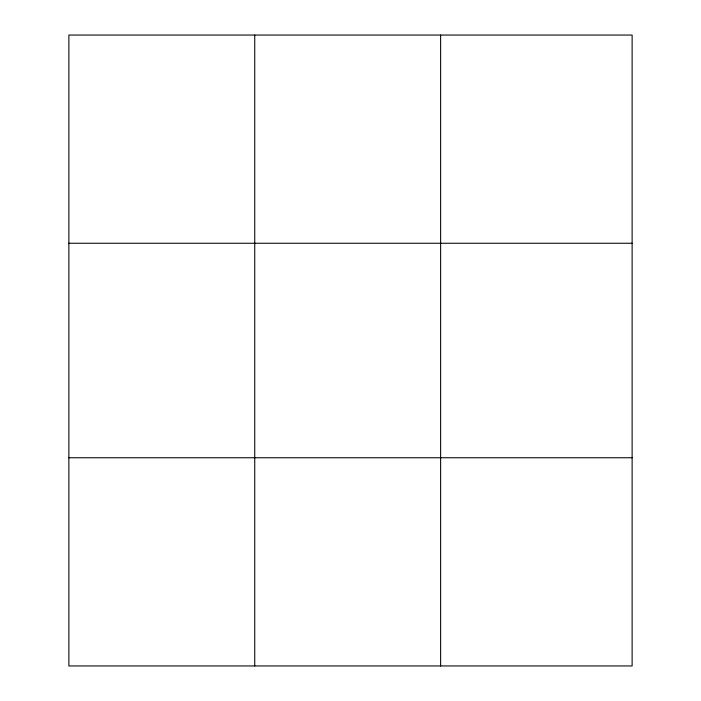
<?xml version="1.0" encoding="UTF-8"?>
<svg xmlns="http://www.w3.org/2000/svg" width="701" height="701" viewBox="0 0 701 701"><rect width="100%" height="100%" fill="white"/><g stroke="black" fill="none" stroke-linecap="round" stroke-linejoin="round"><path stroke-width="1.05" d="M254.743 665.95L254.743 35.05M440.622 665.95L440.622 35.05M632.127 243.247L632.127 35.05L68.873 35.05L68.873 665.95L632.127 665.95L632.127 243.247L68.873 243.247M68.873 457.753L632.127 457.753"/></g></svg>
